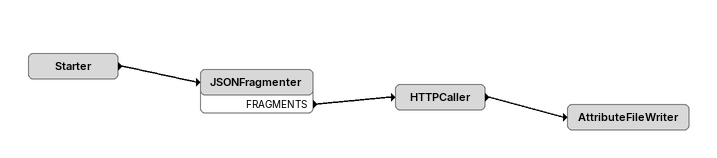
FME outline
Starter
    -> JSONFragmenter
JSONFragmenter
    FRAGMENTS -> HTTPCaller
HTTPCaller
    -> AttributeFileWriter
AttributeFileWriter
